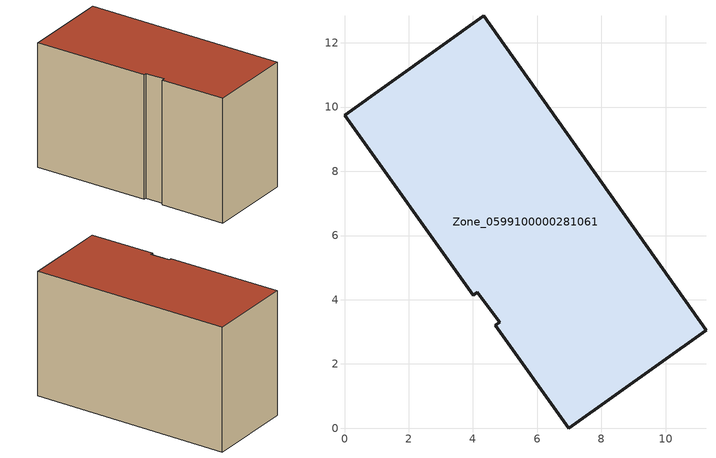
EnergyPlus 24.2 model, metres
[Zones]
Zone_0599100000281061
 floor ground (C_G): 4.01,4.15 0,9.75 4.33,12.84 11.26,3.05 6.98,0 4.69,3.2 4.84,3.3 4.14,4.24 z0
 wall outside (C_F): 0,9.75 4.01,4.15 4.14,4.24 4.84,3.3 4.69,3.2 6.98,0 11.26,3.05 4.33,12.84 0,9.75 z0:7.5
 roof outside (C_R): 4.69,3.2 6.98,0 11.26,3.05 4.33,12.84 0,9.75 4.01,4.15 4.14,4.24 4.84,3.3 z7.5
[BUILDING]
Pand.0599100000281061: North Axis=0; Terrain=City; Loads Convergence Tolerance Value=0.04; Temperature Convergence Tolerance Value=0.4; Solar Distribution=FullExterior; Maximum Number of Warmup Days=25; Minimum Number of Warmup Days=1
[Site:Location]
Rotterdam.The.Hague.AP_ZH_NLD Design_Conditions: Latitude=51.96; Longitude=4.45; Time Zone=1; Elevation=-4.5
[SITE:GROUNDTEMPERATURE:BUILDINGSURFACE]
18, 18, 18, 18, 18, 18, 18, 18, 18, 18, 18, 18
[MATERIAL] Thermal Absorptance=0.9; Solar Absorptance=0.7; Visible Absorptance=0.7
Name | Roughness | Thickness | Conductivity | Density | Specific Heat
G.TC.1975-1991 | MediumSmooth | 0.15 | 0.288461 | 540 | 1210
F.TC.1975-1991 | Rough | 0.3 | 0.230769 | 1920 | 840
R.TC.1975-1991 | MediumRough | 0.2 | 0.153846 | 1500 | 1000
[CONSTRUCTION]
C_G: G.TC.1975-1991
C_F: F.TC.1975-1991
C_R: R.TC.1975-1991
[ZONE]
Zone_0599100000281061: Type=1; Multiplier=1; Ceiling Height=Autocalculate; Volume=Autocalculate; Floor Area=autocalculate; Part of Total Floor Area=Yes
[ZONEINFILTRATION:DESIGNFLOWRATE]
Infil_Zone_0599100000281061: Zone or ZoneList or Space or SpaceList=Zone_0599100000281061; Schedule=AlwaysOn; Design Flow Rate Calculation Method=Flow/Area; Flow Rate per Floor Area=0.003; Constant Term Coefficient=1; Temperature Term Coefficient=0; Velocity Term Coefficient=0; Velocity Squared Term Coefficient=0
[HVACTEMPLATE:ZONE:IDEALLOADSAIRSYSTEM]
Zone_0599100000281061: Maximum Heating Supply Air Temperature=50; Minimum Cooling Supply Air Temperature=13; Maximum Heating Supply Air Humidity Ratio=0.0156; Minimum Cooling Supply Air Humidity Ratio=0.0077; Heating Limit=NoLimit; Cooling Limit=NoLimit; Dehumidification Control Type=ConstantSensibleHeatRatio; Cooling Sensible Heat Ratio=0.7; Dehumidification Setpoint=60; Humidification Control Type=None; Humidification Setpoint=30; Outdoor Air Method=None; Outdoor Air Flow Rate per Person=0.00944; Outdoor Air Flow Rate per Zone Floor Area=0; Outdoor Air Flow Rate per Zone=0; Demand Controlled Ventilation Type=None; Outdoor Air Economizer Type=NoEconomizer; Heat Recovery Type=None; Sensible Heat Recovery Effectiveness=0.7; Latent Heat Recovery Effectiveness=0.65
[ZONECONTROL:THERMOSTAT]
ThermostatControl_Zone_0599100000281061: Zone or ZoneList=Zone_0599100000281061; Control Type Schedule=DualSetpointControlType; Control 1=Thermostat_Zone_0599100000281061; Temperature Difference Between Cutout And Setpoint=0
[THERMOSTATSETPOINT:DUALSETPOINT]
Thermostat_Zone_0599100000281061: Heating Setpoint Temperature Schedule=HeatingSetpoint_Zone_0599100000281061; Cooling Setpoint Temperature Schedule=CoolingSetpoint_Zone_0599100000281061
[SCHEDULE:COMPACT]
HeatingSetpoint_Zone_0599100000281061: Through: 12/31, For: AllDays, Until: 24:00, 21
CoolingSetpoint_Zone_0599100000281061: Through: 12/31, For: AllDays, Until: 24:00, 24
DualSetpointControlType: Through: 12/31, For: AllDays, Until: 24:00, 4
AlwaysOn: Through: 12/31, For: AllDays, Until: 24:00, 1
